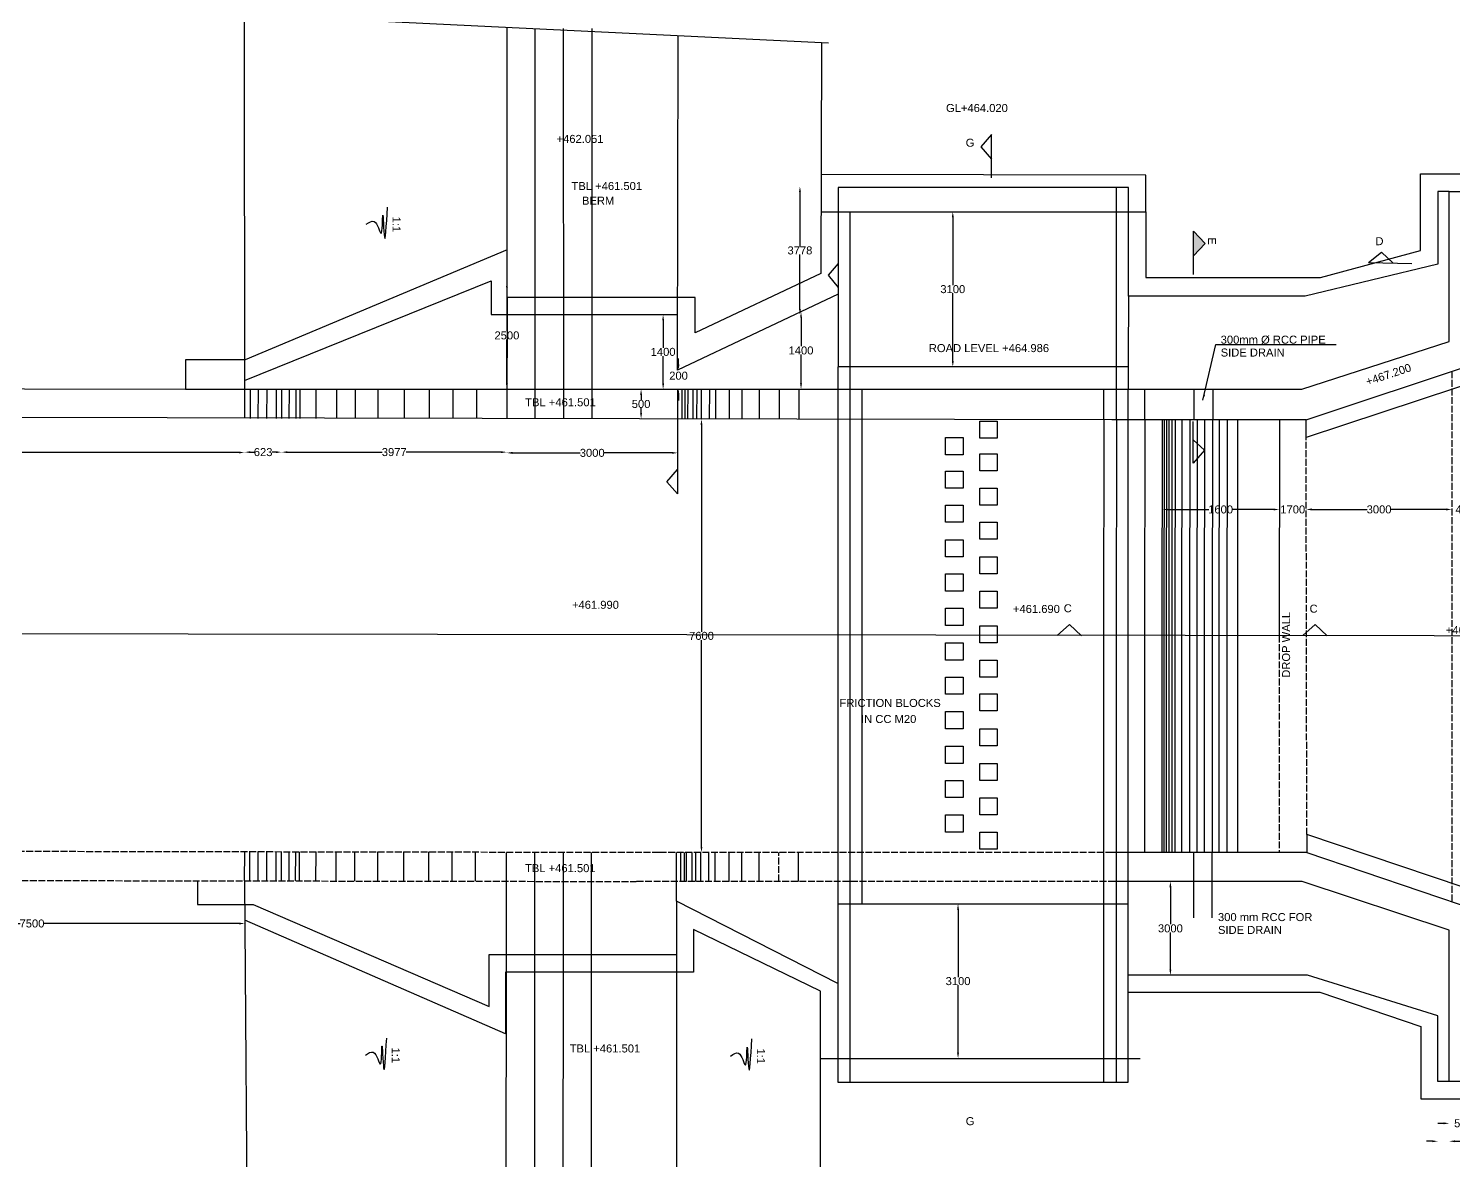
# Model space of a CAD drawing. Header units: inches. Extents: x 43882 to 50635, y 3 to 4549.
# Drawn here: x 45792 to 48285, y 1030 to 3009 of the extents above; entities that cross this region are included whole.
import ezdxf

# ---------------------------------------------------------------- set-up
doc = ezdxf.new("R2010")
doc.units = ezdxf.units.IN
doc.header["$MEASUREMENT"] = 0
doc.linetypes.add('ACAD_ISO02W100', pattern=[15, 12, -3])
doc.layers.add('DIMENSIONS', color=255, linetype='Continuous')
doc.layers.add('TEXT', color=1, linetype='Continuous')
doc.styles.get("Standard").update_dxf_attribs({"font": 'arial.ttf', "height": 14})
doc.dimstyles.get("Standard").update_dxf_attribs({"dimtxt": 14, "dimasz": 10, "dimexe": 0.18, "dimexo": 0.0625, "dimgap": 0.09, "dimtad": 0, "dimtih": 1, "dimtoh": 1, "dimdec": 4, "dimzin": 0, "dimdsep": 46, "dimtxsty": 'Standard', "dimcen": 0.09, "dimse1": 1, "dimse2": 1, "dimadec": 0, "dimazin": 0, "dimtfac": 1, "dimtdec": 4, "dimtofl": 0, "dimtmove": 0, "dimatfit": 3, "dimfxl": 1, "dimtolj": 1, "dimtzin": 0, "dimarcsym": 0})

# ---------------------------------------------------------------- blocks, each defined once
blk = doc.blocks.new('*D46')
at = {"layer": 'Defpoints', "color": 0, "transparency": 16777216}
for p in [(46170.6, 1450), (45426.2, 1443.1), (46170.6, 1444.1)]:
    blk.add_point(p, dxfattribs=at)
at = {"layer": 'DIMENSIONS', "color": 0, "lineweight": -2, "transparency": 16777216}
for p, q in [((45436.2, 1444.1), (45777.5, 1444.1)), ((46160.6, 1444.1), (45819.3, 1444.1))]:
    blk.add_line(p, q, dxfattribs=at)
at = {"layer": 'DIMENSIONS', "color": 0, "transparency": 16777216}
for points in [[(45436.2, 1445.8), (45436.2, 1442.4), (45426.2, 1444.1)], [(46160.6, 1445.8), (46160.6, 1442.4), (46170.6, 1444.1)]]:
    blk.add_solid(points, dxfattribs=at)
at = {"layer": 'DIMENSIONS', "color": 0, "transparency": 16777216, "insert": (45798.4, 1444.1), "char_height": 14, "attachment_point": 5}
blk.add_mtext('\\A1;7500', dxfattribs=at)
blk = doc.blocks.new('*D55')
at = {"layer": 'Defpoints', "color": 0, "transparency": 16777216}
for p in [(48277.3, 1167.7), (48327.1, 1167.7), (48327.1, 1094.6)]:
    blk.add_point(p, dxfattribs=at)
at = {"layer": 'DIMENSIONS', "color": 0, "lineweight": -2, "transparency": 16777216}
for p, q in [((48267.3, 1094.6), (48257.3, 1094.6)), ((48337.1, 1094.6), (48347.1, 1094.6))]:
    blk.add_line(p, q, dxfattribs=at)
at = {"layer": 'DIMENSIONS', "color": 0, "transparency": 16777216}
for points in [[(48267.3, 1096.3), (48267.3, 1092.9), (48277.3, 1094.6)], [(48337.1, 1096.3), (48337.1, 1092.9), (48327.1, 1094.6)]]:
    blk.add_solid(points, dxfattribs=at)
at = {"layer": 'DIMENSIONS', "color": 0, "transparency": 16777216, "insert": (48302.2, 1094.6), "char_height": 14, "attachment_point": 5}
blk.add_mtext('\\A1;500', dxfattribs=at)
blk = doc.blocks.new('*D56')
at = {"layer": 'Defpoints', "color": 0, "transparency": 16777216}
for p in [(48257.7, 1167.7), (48277.3, 1167.7), (48277.3, 1063.3)]:
    blk.add_point(p, dxfattribs=at)
at = {"layer": 'DIMENSIONS', "color": 0, "lineweight": -2, "transparency": 16777216}
for p, q in [((48247.7, 1063.3), (48237.7, 1063.3)), ((48287.3, 1063.3), (48297.3, 1063.3))]:
    blk.add_line(p, q, dxfattribs=at)
at = {"layer": 'DIMENSIONS', "color": 0, "transparency": 16777216}
for points in [[(48247.7, 1064.9), (48247.7, 1061.6), (48257.7, 1063.3)], [(48287.3, 1064.9), (48287.3, 1061.6), (48277.3, 1063.3)]]:
    blk.add_solid(points, dxfattribs=at)
at = {"layer": 'DIMENSIONS', "color": 0, "transparency": 16777216, "insert": (48312.9, 1063.3), "char_height": 14, "attachment_point": 5}
blk.add_mtext('\\A1;300', dxfattribs=at)
blk = doc.blocks.new('*D81')
at = {"layer": 'Defpoints', "color": 0, "transparency": 16777216}
for p in [(46969, 2326.2), (46953.2, 1568.1), (46969.4, 1568.1)]:
    blk.add_point(p, dxfattribs=at)
at = {"layer": 'DIMENSIONS', "color": 0, "lineweight": -2, "transparency": 16777216}
for p, q in [((46969.4, 2316.2), (46969.4, 1954.4)), ((46969.4, 1578.1), (46969.4, 1939.9))]:
    blk.add_line(p, q, dxfattribs=at)
at = {"layer": 'DIMENSIONS', "color": 0, "transparency": 16777216}
for points in [[(46967.8, 2316.2), (46971.1, 2316.2), (46969.4, 2326.2)], [(46967.8, 1578.1), (46971.1, 1578.1), (46969.4, 1568.1)]]:
    blk.add_solid(points, dxfattribs=at)
at = {"layer": 'DIMENSIONS', "color": 0, "transparency": 16777216, "insert": (46969.4, 1947.1), "char_height": 14, "attachment_point": 5}
blk.add_mtext('\\A1;7600', dxfattribs=at)
blk = doc.blocks.new('*D82')
at = {"layer": 'Defpoints', "color": 0, "transparency": 16777216}
for p in [(46629.4, 2566.6), (46629, 2378.6), (46629.1, 2378.6)]:
    blk.add_point(p, dxfattribs=at)
at = {"layer": 'DIMENSIONS', "color": 0, "lineweight": -2, "transparency": 16777216}
for p, q in [((46629.1, 2556.6), (46629.1, 2479.9)), ((46629.1, 2388.6), (46629.1, 2465.4))]:
    blk.add_line(p, q, dxfattribs=at)
at = {"layer": 'DIMENSIONS', "color": 0, "transparency": 16777216}
for points in [[(46627.4, 2556.6), (46630.8, 2556.6), (46629.1, 2566.6)], [(46627.4, 2388.6), (46630.8, 2388.6), (46629.1, 2378.6)]]:
    blk.add_solid(points, dxfattribs=at)
at = {"layer": 'DIMENSIONS', "color": 0, "transparency": 16777216, "insert": (46629.1, 2472.6), "char_height": 14, "attachment_point": 5}
blk.add_mtext('\\A1;2500', dxfattribs=at)
blk = doc.blocks.new('*D83')
at = {"layer": 'Defpoints', "color": 0, "transparency": 16777216}
for p in [(46902.3, 2509), (46902.3, 2378.6), (46902.3, 2378.6)]:
    blk.add_point(p, dxfattribs=at)
at = {"layer": 'DIMENSIONS', "color": 0, "lineweight": -2, "transparency": 16777216}
for p, q in [((46902.3, 2499), (46902.3, 2451.1)), ((46902.3, 2388.6), (46902.3, 2436.6))]:
    blk.add_line(p, q, dxfattribs=at)
at = {"layer": 'DIMENSIONS', "color": 0, "transparency": 16777216}
for points in [[(46900.7, 2499), (46904, 2499), (46902.3, 2509)], [(46900.7, 2388.6), (46904, 2388.6), (46902.3, 2378.6)]]:
    blk.add_solid(points, dxfattribs=at)
at = {"layer": 'DIMENSIONS', "color": 0, "transparency": 16777216, "insert": (46902.3, 2443.8), "char_height": 14, "attachment_point": 5}
blk.add_mtext('\\A1;1400', dxfattribs=at)
blk = doc.blocks.new('*D84')
at = {"layer": 'Defpoints', "color": 0, "transparency": 16777216}
for p in [(47143.5, 2514), (47143.5, 2378.6), (47143.5, 2378.6)]:
    blk.add_point(p, dxfattribs=at)
at = {"layer": 'DIMENSIONS', "color": 0, "lineweight": -2, "transparency": 16777216}
for p, q in [((47143.5, 2504), (47143.5, 2453.6)), ((47143.5, 2388.6), (47143.5, 2439.1))]:
    blk.add_line(p, q, dxfattribs=at)
at = {"layer": 'DIMENSIONS', "color": 0, "transparency": 16777216}
for points in [[(47141.9, 2504), (47145.2, 2504), (47143.5, 2514)], [(47141.9, 2388.6), (47145.2, 2388.6), (47143.5, 2378.6)]]:
    blk.add_solid(points, dxfattribs=at)
at = {"layer": 'DIMENSIONS', "color": 0, "transparency": 16777216, "insert": (47143.5, 2446.3), "char_height": 14, "attachment_point": 5}
blk.add_mtext('\\A1;1400', dxfattribs=at)
blk = doc.blocks.new('*D85')
at = {"layer": 'Defpoints', "color": 0, "transparency": 16777216}
for p in [(47141.6, 2733.3), (47143.8, 2733.3), (47144.4, 2509)]:
    blk.add_point(p, dxfattribs=at)
at = {"layer": 'DIMENSIONS', "color": 0, "lineweight": -2, "transparency": 16777216}
for p, q in [((47141.6, 2723.3), (47141.6, 2628.4)), ((47141.6, 2519), (47141.6, 2613.9))]:
    blk.add_line(p, q, dxfattribs=at)
at = {"layer": 'DIMENSIONS', "color": 0, "transparency": 16777216}
for points in [[(47140, 2723.3), (47143.3, 2723.3), (47141.6, 2733.3)], [(47140, 2519), (47143.3, 2519), (47141.6, 2509)]]:
    blk.add_solid(points, dxfattribs=at)
at = {"layer": 'DIMENSIONS', "color": 0, "transparency": 16777216, "insert": (47141.6, 2621.2), "char_height": 14, "attachment_point": 5}
blk.add_mtext('\\A1;3778', dxfattribs=at)
blk = doc.blocks.new('*D86')
at = {"layer": 'Defpoints', "color": 0, "transparency": 16777216}
for p in [(47401.7, 2689.1), (47401.7, 2417.9), (47409, 2417.9)]:
    blk.add_point(p, dxfattribs=at)
at = {"layer": 'DIMENSIONS', "color": 0, "lineweight": -2, "transparency": 16777216}
for p, q in [((47409, 2679.1), (47409, 2560.7)), ((47409, 2427.9), (47409, 2546.3))]:
    blk.add_line(p, q, dxfattribs=at)
at = {"layer": 'DIMENSIONS', "color": 0, "transparency": 16777216}
for points in [[(47407.3, 2679.1), (47410.7, 2679.1), (47409, 2689.1)], [(47407.3, 2427.9), (47410.7, 2427.9), (47409, 2417.9)]]:
    blk.add_solid(points, dxfattribs=at)
at = {"layer": 'DIMENSIONS', "color": 0, "transparency": 16777216, "insert": (47409, 2553.5), "char_height": 14, "attachment_point": 5}
blk.add_mtext('\\A1;3100', dxfattribs=at)
blk = doc.blocks.new('*D87')
at = {"layer": 'Defpoints', "color": 0, "transparency": 16777216}
for p in [(47774.8, 2168.4), (47980, 2168.2), (47980, 2168.2)]:
    blk.add_point(p, dxfattribs=at)
at = {"layer": 'DIMENSIONS', "color": 0, "lineweight": -2, "transparency": 16777216}
for p, q in [((47784.8, 2168.2), (47857.1, 2168.2)), ((47970, 2168.2), (47897.7, 2168.2))]:
    blk.add_line(p, q, dxfattribs=at)
at = {"layer": 'DIMENSIONS', "color": 0, "transparency": 16777216}
for points in [[(47784.8, 2169.8), (47784.8, 2166.5), (47774.8, 2168.2)], [(47970, 2169.8), (47970, 2166.5), (47980, 2168.2)]]:
    blk.add_solid(points, dxfattribs=at)
at = {"layer": 'DIMENSIONS', "color": 0, "transparency": 16777216, "insert": (47877.4, 2168.2), "char_height": 14, "attachment_point": 5}
blk.add_mtext('\\A1;1600', dxfattribs=at)
blk = doc.blocks.new('*D88')
at = {"layer": 'Defpoints', "color": 0, "transparency": 16777216}
for p in [(47980, 2168.2), (48027.2, 2168.2), (48027.2, 2168.2)]:
    blk.add_point(p, dxfattribs=at)
at = {"layer": 'DIMENSIONS', "color": 0, "lineweight": -2, "transparency": 16777216}
for p, q in [((47970, 2168.2), (47960, 2168.2)), ((48037.2, 2168.2), (48047.2, 2168.2))]:
    blk.add_line(p, q, dxfattribs=at)
at = {"layer": 'DIMENSIONS', "color": 0, "transparency": 16777216}
for points in [[(47970, 2169.9), (47970, 2166.6), (47980, 2168.2)], [(48037.2, 2169.9), (48037.2, 2166.6), (48027.2, 2168.2)]]:
    blk.add_solid(points, dxfattribs=at)
at = {"layer": 'DIMENSIONS', "color": 0, "transparency": 16777216, "insert": (48003.6, 2168.2), "char_height": 14, "attachment_point": 5}
blk.add_mtext('\\A1;1700', dxfattribs=at)
blk = doc.blocks.new('*D89')
at = {"layer": 'Defpoints', "color": 0, "transparency": 16777216}
for p in [(48027.2, 2168.2), (48281.9, 2168.3), (48281.9, 2168.3)]:
    blk.add_point(p, dxfattribs=at)
at = {"layer": 'DIMENSIONS', "color": 0, "lineweight": -2, "transparency": 16777216}
for p, q in [((48037.2, 2168.3), (48133.6, 2168.3)), ((48271.9, 2168.3), (48175.6, 2168.3))]:
    blk.add_line(p, q, dxfattribs=at)
at = {"layer": 'DIMENSIONS', "color": 0, "transparency": 16777216}
for points in [[(48037.2, 2170), (48037.2, 2166.6), (48027.2, 2168.3)], [(48271.9, 2170), (48271.9, 2166.6), (48281.9, 2168.3)]]:
    blk.add_solid(points, dxfattribs=at)
at = {"layer": 'DIMENSIONS', "color": 0, "transparency": 16777216, "insert": (48154.6, 2168.3), "char_height": 14, "attachment_point": 5}
blk.add_mtext('\\A1;3000', dxfattribs=at)
blk = doc.blocks.new('*D90')
at = {"layer": 'Defpoints', "color": 0, "transparency": 16777216}
for p in [(48281.9, 2168.3), (48327.1, 2168.3), (48327.1, 2168.3)]:
    blk.add_point(p, dxfattribs=at)
at = {"layer": 'DIMENSIONS', "color": 0, "lineweight": -2, "transparency": 16777216}
for p, q in [((48271.9, 2168.3), (48261.9, 2168.3)), ((48337.1, 2168.3), (48347.1, 2168.3))]:
    blk.add_line(p, q, dxfattribs=at)
at = {"layer": 'DIMENSIONS', "color": 0, "transparency": 16777216}
for points in [[(48271.9, 2170), (48271.9, 2166.6), (48281.9, 2168.3)], [(48337.1, 2170), (48337.1, 2166.6), (48327.1, 2168.3)]]:
    blk.add_solid(points, dxfattribs=at)
at = {"layer": 'DIMENSIONS', "color": 0, "transparency": 16777216, "insert": (48304.5, 2168.3), "char_height": 14, "attachment_point": 5}
blk.add_mtext('\\A1;450', dxfattribs=at)
blk = doc.blocks.new('*D91')
at = {"layer": 'Defpoints', "color": 0, "transparency": 16777216}
for p in [(47789.6, 1517.6), (47789.6, 1353.5), (47789.6, 1353.5)]:
    blk.add_point(p, dxfattribs=at)
at = {"layer": 'DIMENSIONS', "color": 0, "lineweight": -2, "transparency": 16777216}
for p, q in [((47789.6, 1507.6), (47789.6, 1442.8)), ((47789.6, 1363.5), (47789.6, 1428.3))]:
    blk.add_line(p, q, dxfattribs=at)
at = {"layer": 'DIMENSIONS', "color": 0, "transparency": 16777216}
for points in [[(47787.9, 1507.6), (47791.3, 1507.6), (47789.6, 1517.6)], [(47787.9, 1363.5), (47791.3, 1363.5), (47789.6, 1353.5)]]:
    blk.add_solid(points, dxfattribs=at)
at = {"layer": 'DIMENSIONS', "color": 0, "transparency": 16777216, "insert": (47789.6, 1435.5), "char_height": 14, "attachment_point": 5}
blk.add_mtext('\\A1;3000', dxfattribs=at)
blk = doc.blocks.new('*D92')
at = {"layer": 'Defpoints', "color": 0, "transparency": 16777216}
for p in [(47418.2, 1478.5), (47418.2, 1208.1), (47418.2, 1208.1)]:
    blk.add_point(p, dxfattribs=at)
at = {"layer": 'DIMENSIONS', "color": 0, "lineweight": -2, "transparency": 16777216}
for p, q in [((47418.2, 1468.5), (47418.2, 1350.5)), ((47418.2, 1218.1), (47418.2, 1336.1))]:
    blk.add_line(p, q, dxfattribs=at)
at = {"layer": 'DIMENSIONS', "color": 0, "transparency": 16777216}
for points in [[(47416.5, 1468.5), (47419.8, 1468.5), (47418.2, 1478.5)], [(47416.5, 1218.1), (47419.8, 1218.1), (47418.2, 1208.1)]]:
    blk.add_solid(points, dxfattribs=at)
at = {"layer": 'DIMENSIONS', "color": 0, "transparency": 16777216, "insert": (47418.2, 1343.3), "char_height": 14, "attachment_point": 5}
blk.add_mtext('\\A1;3100', dxfattribs=at)
blk = doc.blocks.new('*D93')
at = {"layer": 'Defpoints', "color": 0, "transparency": 16777216}
for p in [(44682.7, 2331.5), (46170.4, 2328.3), (44682.7, 2267.8)]:
    blk.add_point(p, dxfattribs=at)
at = {"layer": 'DIMENSIONS', "color": 0, "lineweight": -2, "transparency": 16777216}
for p, q in [((44692.7, 2267.8), (45400.8, 2267.8)), ((46160.4, 2267.8), (45452.3, 2267.8))]:
    blk.add_line(p, q, dxfattribs=at)
at = {"layer": 'DIMENSIONS', "color": 0, "transparency": 16777216}
for points in [[(44692.7, 2269.5), (44692.7, 2266.2), (44682.7, 2267.8)], [(46160.4, 2269.5), (46160.4, 2266.2), (46170.4, 2267.8)]]:
    blk.add_solid(points, dxfattribs=at)
at = {"layer": 'DIMENSIONS', "color": 0, "transparency": 16777216, "insert": (45426.6, 2267.8), "char_height": 14, "attachment_point": 5}
blk.add_mtext('\\A1;15000', dxfattribs=at)
blk = doc.blocks.new('*D94')
at = {"layer": 'Defpoints', "color": 0, "transparency": 16777216}
for p in [(46170.4, 2328.3), (46235, 2327.4), (46235, 2268.5)]:
    blk.add_point(p, dxfattribs=at)
at = {"layer": 'DIMENSIONS', "color": 0, "lineweight": -2, "transparency": 16777216}
for p, q in [((46180.4, 2268.5), (46187.1, 2268.5)), ((46225, 2268.5), (46218.3, 2268.5))]:
    blk.add_line(p, q, dxfattribs=at)
at = {"layer": 'DIMENSIONS', "color": 0, "transparency": 16777216}
for points in [[(46180.4, 2270.1), (46180.4, 2266.8), (46170.4, 2268.5)], [(46225, 2270.1), (46225, 2266.8), (46235, 2268.5)]]:
    blk.add_solid(points, dxfattribs=at)
at = {"layer": 'DIMENSIONS', "color": 0, "transparency": 16777216, "insert": (46202.7, 2268.5), "char_height": 14, "attachment_point": 5}
blk.add_mtext('\\A1;623', dxfattribs=at)
blk = doc.blocks.new('*D95')
at = {"layer": 'Defpoints', "color": 0, "transparency": 16777216}
for p in [(46235, 2327.4), (46628.9, 2327.3), (46628.9, 2268.5)]:
    blk.add_point(p, dxfattribs=at)
at = {"layer": 'DIMENSIONS', "color": 0, "lineweight": -2, "transparency": 16777216}
for p, q in [((46245, 2268.5), (46411, 2268.5)), ((46618.9, 2268.5), (46452.9, 2268.5))]:
    blk.add_line(p, q, dxfattribs=at)
at = {"layer": 'DIMENSIONS', "color": 0, "transparency": 16777216}
for points in [[(46245, 2270.1), (46245, 2266.8), (46235, 2268.5)], [(46618.9, 2270.1), (46618.9, 2266.8), (46628.9, 2268.5)]]:
    blk.add_solid(points, dxfattribs=at)
at = {"layer": 'DIMENSIONS', "color": 0, "transparency": 16777216, "insert": (46432, 2268.5), "char_height": 14, "attachment_point": 5}
blk.add_mtext('\\A1;3977', dxfattribs=at)
blk = doc.blocks.new('*D96')
at = {"layer": 'Defpoints', "color": 0, "transparency": 16777216}
for p in [(46628.9, 2327.3), (46927.6, 2327.3), (46927.6, 2267.2)]:
    blk.add_point(p, dxfattribs=at)
at = {"layer": 'DIMENSIONS', "color": 0, "lineweight": -2, "transparency": 16777216}
for p, q in [((46638.9, 2267.2), (46757.3, 2267.2)), ((46917.6, 2267.2), (46799.2, 2267.2))]:
    blk.add_line(p, q, dxfattribs=at)
at = {"layer": 'DIMENSIONS', "color": 0, "transparency": 16777216}
for points in [[(46638.9, 2268.9), (46638.9, 2265.5), (46628.9, 2267.2)], [(46917.6, 2268.9), (46917.6, 2265.5), (46927.6, 2267.2)]]:
    blk.add_solid(points, dxfattribs=at)
at = {"layer": 'DIMENSIONS', "color": 0, "transparency": 16777216, "insert": (46778.3, 2267.2), "char_height": 14, "attachment_point": 5}
blk.add_mtext('\\A1;3000', dxfattribs=at)
blk = doc.blocks.new('*D97')
at = {"layer": 'Defpoints', "color": 0, "transparency": 16777216}
for p in [(46927.6, 2412.1), (46927.6, 2378.6), (46929.3, 2378.6)]:
    blk.add_point(p, dxfattribs=at)
at = {"layer": 'DIMENSIONS', "color": 0, "lineweight": -2, "transparency": 16777216}
for p, q in [((46929.3, 2422.1), (46929.3, 2432.1)), ((46929.3, 2368.6), (46929.3, 2358.6))]:
    blk.add_line(p, q, dxfattribs=at)
at = {"layer": 'DIMENSIONS', "color": 0, "transparency": 16777216}
for points in [[(46927.6, 2422.1), (46931, 2422.1), (46929.3, 2412.1)], [(46927.6, 2368.6), (46931, 2368.6), (46929.3, 2378.6)]]:
    blk.add_solid(points, dxfattribs=at)
at = {"layer": 'DIMENSIONS', "color": 0, "transparency": 16777216, "insert": (46929.3, 2402.1), "char_height": 14, "attachment_point": 5}
blk.add_mtext('\\A1;200', dxfattribs=at)
blk = doc.blocks.new('*D98')
at = {"layer": 'Defpoints', "color": 0, "transparency": 16777216}
for p in [(46863.9, 2378.6), (46863.8, 2326.8), (46863.8, 2326.8)]:
    blk.add_point(p, dxfattribs=at)
at = {"layer": 'DIMENSIONS', "color": 0, "lineweight": -2, "transparency": 16777216}
for p, q in [((46863.8, 2368.6), (46863.8, 2359.9)), ((46863.8, 2336.8), (46863.8, 2345.5))]:
    blk.add_line(p, q, dxfattribs=at)
at = {"layer": 'DIMENSIONS', "color": 0, "transparency": 16777216}
for points in [[(46862.1, 2368.6), (46865.5, 2368.6), (46863.8, 2378.6)], [(46862.1, 2336.8), (46865.5, 2336.8), (46863.8, 2326.8)]]:
    blk.add_solid(points, dxfattribs=at)
at = {"layer": 'DIMENSIONS', "color": 0, "transparency": 16777216, "insert": (46863.8, 2352.7), "char_height": 14, "attachment_point": 5}
blk.add_mtext('\\A1;500', dxfattribs=at)

msp = doc.modelspace()

# ---------------------------------------------------------------- hatches: boundary and pattern name
at = {"layer": 'DIMENSIONS'}
msp.add_hatch(color=0, dxfattribs=at).paths.add_polyline_path([(47829.78014, 2654.99964), (47829.78014, 2611.64855), (47850.4545, 2633.46956)])

# ---------------------------------------------------------------- linework, layer by layer
at = {"color": 0}
for points in [[(44570.94543, 3113.8224), (45414.43133, 3071.00833), (45419.28011, 3057.30504), (45430.48964, 3084.86795), (45435.70339, 3070.33098), (47191.37518, 2984.1758)], [(46170.43062, 2328.25687), (46169.9938, 3034.29753)], [(46629.36889, 2622.11271), (46629.38941, 3011.75384)], [(46678.68367, 2327.15834), (46678.34379, 3009.35153)], [(46728.45714, 2327.15834), (46728.11726, 3009.35153)], [(46778.50828, 2327.15834), (46778.1684, 3009.35153)], [(47716.40119, 2541.36662), (47716.40119, 2731.2629), (47208.25098, 2731.2629), (47208.25098, 2544.59906), (46927.63551, 2412.14304), (46928.44494, 2997.07844)], [(47179.26429, 2984.77011), (47178.38796, 2580.96598), (46958.17847, 2477.20943), (46958.17847, 2538.91312), (46629.36889, 2538.91312), (46629.36889, 2622.11271), (46171.16157, 2429.81925), (46067.02835, 2429.81925), (46067.02835, 2378.62003), (48019.43792, 2378.62003), (48276.92094, 2462.0064), (48276.92094, 2724.54125), (48257.11456, 2724.54125)], [(47178.62256, 2689.06593), (47746.83199, 2689.06593), (47746.83199, 2752.92778), (47178.76382, 2754.16059)], [(47746.83199, 2689.06593), (47746.83199, 2573.67699), (48052.07998, 2573.67699), (48227.16601, 2621.08777), (48227.16601, 2755.14747), (48357.25131, 2755.14747), (48357.25131, 2403.28009), (48027.0174, 2294.10957)], [(47695.46037, 2325.36092), (47695.46037, 2731.2629)], [(48257.11456, 2724.54125), (48257.11456, 2597.48589), (48025.13994, 2541.36662), (47716.40119, 2541.36662)], [(48276.92094, 2724.54125), (48357.25131, 2724.54125)], [(47228.68334, 2689.06593), (47228.68334, 1166.63005)], [(46170.38999, 2393.93652), (46601.30233, 2568.07485), (46601.30233, 2509.39606), (46628.5355, 2509.39606), (46927.76952, 2508.98198)], [(47208.25098, 2544.59906), (47208.25098, 2417.91733)], [(46629.36889, 2538.91312), (46628.91145, 2327.26592)], [(47716.40119, 2541.36662), (47715.37485, 2325.33422)], [(47715.8147, 2417.91733), (47207.9644, 2417.91733), (47207.9644, 1166.63005), (47715.76702, 1166.63005), (47715.76702, 1568.06712)], [(48027.0174, 2324.97921), (48326.78546, 2424.65639), (48848.86668, 2424.65639)], [(47686.90085, 2324.97921), (44657.07757, 2331.52779), (44657.07757, 2381.37391), (46067.02835, 2378.62003)], [(46180.11702, 2378.62003), (46180.00628, 2327.38038)], [(46193.80706, 2378.62003), (46193.69632, 2327.38038)], [(46209.00626, 2378.62003), (46208.89551, 2327.38038)], [(46225.71874, 2378.62003), (46225.60799, 2327.38038)], [(46235.10651, 2378.62003), (46234.99576, 2327.38038)], [(46248.04826, 2378.62003), (46247.93751, 2327.38038)], [(46259.7767, 2378.62003), (46259.66596, 2327.38038)], [(46266.90243, 2378.62003), (46266.79168, 2327.38038)], [(46294.91692, 2378.62003), (46294.80618, 2327.38038)], [(46331.3083, 2378.62003), (46331.19755, 2327.38038)], [(46363.90223, 2378.62003), (46363.79148, 2327.38038)], [(46403.45211, 2378.62003), (46403.34136, 2327.38038)], [(46449.52128, 2378.62003), (46449.41053, 2327.38038)], [(46493.05362, 2378.62003), (46492.94287, 2327.38038)], [(46534.38875, 2378.62003), (46534.278, 2327.38038)], [(46576.06497, 2378.62003), (46575.95422, 2327.38038)], [(46927.62096, 2378.62003), (46927.62096, 2195.57805)], [(46934.89434, 2378.62003), (46934.78096, 2326.16201)], [(46940.54631, 2378.62003), (46940.43293, 2326.16201)], [(46945.37403, 2378.62003), (46945.26065, 2326.16201)], [(46954.44075, 2378.62003), (46954.32737, 2326.16201)], [(46961.03471, 2378.62003), (46960.92133, 2326.16201)], [(46969.15942, 2378.62003), (46969.04604, 2326.16201)], [(46983.21103, 2378.62003), (46983.09765, 2326.16201)], [(46993.80848, 2378.62003), (46993.69509, 2326.16201)], [(47018.06484, 2378.62003), (47017.95145, 2326.16201)], [(47040.20171, 2378.62003), (47040.08833, 2326.16201)], [(47070.29418, 2378.62003), (47070.1808, 2326.16201)], [(47105.14799, 2378.62003), (47105.0346, 2326.16201)], [(47139.76631, 2378.62003), (47139.65293, 2326.16201)], [(47250.10482, 2378.62003), (47250.10482, 1478.45493)], [(47673.12023, 2325.39087), (47673.12023, 2378.62003)], [(47831.24311, 2324.97921), (47831.24311, 2378.62003)], [(47864.36477, 2324.97921), (47864.36477, 2378.62003)], [(47673.12023, 2325.39087), (47672.61433, 1948.02647)], [(48027.0174, 2324.97921), (47686.90085, 2324.97921)], [(47695.46037, 2325.36092), (47694.95447, 1947.99653)], [(47715.37485, 2325.33422), (47714.86895, 1947.96983)], [(47744.98806, 2325.29452), (47744.48216, 1947.93013)], [(47775.00946, 2324.97921), (47774.50357, 1947.61481)], [(47778.68194, 2325.24935), (47778.17604, 1947.88496)], [(47782.90117, 2325.24369), (47782.39527, 1947.8793)], [(47787.12042, 2325.23804), (47786.61453, 1947.87364)], [(47792.35544, 2325.23102), (47791.84954, 1947.86663)], [(47797.8245, 2325.22369), (47797.31861, 1947.85929)], [(47809.48371, 2325.20806), (47808.97781, 1947.84366)], [(47823.49221, 2325.18928), (47822.98631, 1947.82488)], [(47836.22787, 2325.1722), (47835.72197, 1947.80781)], [(47849.44025, 2325.15449), (47848.93435, 1947.7901)], [(47863.13018, 2325.13614), (47862.62429, 1947.77175)], [(47874.75028, 2325.12056), (47874.24438, 1947.75617)], [(47889.07694, 2325.10135), (47888.57104, 1947.73696)], [(47907.2232, 2325.07703), (47906.7173, 1947.71263)], [(47980.19096, 2324.97921), (47979.68506, 1947.61481)], [(48027.0174, 2294.10957), (48027.0174, 2324.97921)], [(46927.62096, 2195.57805), (46908.69821, 2216.82801), (46927.62096, 2238.33278)], [(48687.06825, 1946.66649), (44327.56237, 1952.51088), (44327.56237, 1974.16478)], [(47672.61433, 1948.02647), (47672.61433, 1568.47878)], [(47694.95447, 1947.99653), (47694.95447, 1568.44883)], [(47714.86895, 1947.96983), (47714.86895, 1568.42213)], [(47744.48216, 1947.93013), (47744.48216, 1568.38243)], [(47774.50357, 1947.61481), (47774.50357, 1568.06712)], [(47778.17604, 1947.88496), (47778.17604, 1568.33726)], [(47782.39527, 1947.8793), (47782.39527, 1568.33161)], [(47786.61453, 1947.87364), (47786.61453, 1568.32595)], [(47791.84954, 1947.86663), (47791.84954, 1568.31893)], [(47797.31861, 1947.85929), (47797.31861, 1568.3116)], [(47808.97781, 1947.84366), (47808.97781, 1568.29597)], [(47822.98631, 1947.82488), (47822.98631, 1568.27719)], [(47835.72197, 1947.80781), (47835.72197, 1568.26012)], [(47848.93435, 1947.7901), (47848.93435, 1568.2424)], [(47862.62429, 1947.77175), (47862.62429, 1568.22405)], [(47874.24438, 1947.75617), (47874.24438, 1568.20847)], [(47888.57104, 1947.73696), (47888.57104, 1568.18927)], [(47906.7173, 1947.71263), (47906.7173, 1568.16494)], [(48356.79107, 1489.13572), (48028.24314, 1599.70165), (48028.24314, 1568.06712), (48327.09489, 1466.58104), (48850.19789, 1466.58104)], [(46170.33651, 1518.66964), (46170.4205, 1569.27029)], [(46179.64622, 1518.66964), (46179.73021, 1569.27029)], [(46194.14489, 1518.66964), (46194.22889, 1569.27029)], [(46208.94883, 1518.66964), (46209.03282, 1569.27029)], [(46225.58413, 1518.66964), (46225.66812, 1569.27029)], [(46235.04643, 1518.66964), (46235.13043, 1569.27029)], [(46248.01892, 1518.66964), (46248.10291, 1569.27029)], [(46259.61789, 1518.66964), (46259.70188, 1569.27029)], [(46266.48567, 1518.66964), (46266.56966, 1569.27029)], [(46295.1778, 1518.66964), (46295.26179, 1569.27029)], [(46330.64863, 1518.66964), (46330.73262, 1569.27029)], [(46363.00357, 1518.66964), (46363.08756, 1569.27029)], [(46403.14204, 1518.66964), (46403.22603, 1569.27029)], [(46448.97888, 1518.66964), (46449.06287, 1569.27029)], [(46492.47494, 1518.66964), (46492.55893, 1569.27029)], [(46533.42813, 1518.66964), (46533.51212, 1569.27029)], [(46574.17708, 1518.66964), (46574.26107, 1569.27029)], [(46627.57397, 1568.26407), (46627.48899, 781.97232)], [(46677.16292, 1568.26407), (46677.07769, 779.70089)], [(46727.2851, 1568.26407), (46727.19963, 777.40504)], [(46776.60746, 1568.26407), (46776.52174, 775.14582)], [(47207.9644, 1339.29146), (46925.94052, 1483.31849), (46925.94052, 1568.06712)], [(46933.13749, 1517.57419), (46933.13749, 1568.06712)], [(46939.54381, 1517.57419), (46939.54381, 1568.06712)], [(46943.38758, 1517.57419), (46943.38758, 1568.06712)], [(46953.15719, 1517.57419), (46953.15719, 1568.06712)], [(46959.72363, 1517.57419), (46959.72363, 1568.06712)], [(46968.21198, 1517.57419), (46968.21198, 1568.06712)], [(46982.14571, 1517.57419), (46982.14571, 1568.06712)], [(46993.51689, 1517.57419), (46993.51689, 1568.06712)], [(47017.86083, 1517.57419), (47017.86083, 1568.06712)], [(47039.8024, 1517.57419), (47039.8024, 1568.06712)], [(47070.07218, 1517.57419), (47070.07218, 1568.06712)], [(47139.10006, 1517.57419), (47139.10006, 1568.06712)], [(47672.61433, 1568.47878), (47672.61433, 1166.63005)], [(48028.24314, 1568.06712), (47688.12659, 1568.06712)], [(47694.95447, 1568.44883), (47694.95447, 1166.63005)], [(47830.31176, 1453.98366), (47830.31176, 1568.06712)], [(47862.61507, 1453.98366), (47862.61507, 1568.06712)], [(46087.92124, 1516.99071), (46087.92124, 1477.14662), (46185.19945, 1477.14662), (46598.10134, 1298.85334), (46598.10134, 1389.95651), (46627.368, 1389.95651), (46925.90934, 1389.85693)], [(48277.34486, 1167.74991), (48277.34486, 1432.40348), (48020.15212, 1517.57419), (47692.81094, 1517.57419)], [(46925.94052, 1483.31849), (46925.70201, 768.31256)], [(47207.9644, 1478.45493), (47715.76702, 1478.45493)], [(47177.70942, 756.76927), (47177.70942, 1325.8669), (46955.67464, 1433.68869), (46955.67464, 1359.17325), (46626.83764, 1359.17325), (46626.83764, 1251.2489), (46170.60437, 1450.01456)], [(48327.09489, 1167.74991), (48257.66754, 1167.74991), (48257.66754, 1282.34036), (48029.6784, 1353.48927), (47714.90716, 1353.48927)], [(47715.27491, 1323.87282), (48050.98103, 1323.87282), (48227.72133, 1264.2559), (48227.72133, 1137.48047), (48356.79107, 1137.48047), (48356.79107, 1167.74991)], [(47177.77261, 1208.14331), (47736.80638, 1208.14331)]]:
    msp.add_lwpolyline(points, dxfattribs=at)
for points in [[(47456.08473, 2322.85288), (47486.86635, 2322.85288), (47486.86635, 2292.92045), (47456.08473, 2292.92045)], [(47396.28465, 2293.88312), (47427.06627, 2293.88312), (47427.06627, 2263.95069), (47396.28465, 2263.95069)], [(47456.08473, 2265.4599), (47486.86635, 2265.4599), (47486.86635, 2235.52748), (47456.08473, 2235.52748)], [(47396.28465, 2235.1492), (47427.06627, 2235.1492), (47427.06627, 2205.21678), (47396.28465, 2205.21678)], [(47456.08473, 2205.58034), (47486.86635, 2205.58034), (47486.86635, 2175.64792), (47456.08473, 2175.64792)], [(47396.28465, 2175.78208), (47427.06627, 2175.78208), (47427.06627, 2145.84966), (47396.28465, 2145.84966)], [(47456.08473, 2146.10457), (47486.86635, 2146.10457), (47486.86635, 2116.17215), (47456.08473, 2116.17215)], [(47396.28465, 2115.18223), (47427.06627, 2115.18223), (47427.06627, 2085.24981), (47396.28465, 2085.24981)], [(47456.08473, 2085.68114), (47486.86635, 2085.68114), (47486.86635, 2055.74872), (47456.08473, 2055.74872)], [(47396.28465, 2055.50256), (47427.06627, 2055.50256), (47427.06627, 2025.57014), (47396.28465, 2025.57014)], [(47456.08473, 2025.27823), (47486.86635, 2025.27823), (47486.86635, 1995.3458), (47456.08473, 1995.3458)], [(47396.28465, 1995.37279), (47427.06627, 1995.37279), (47427.06627, 1965.44036), (47396.28465, 1965.44036)], [(47456.08473, 1964.80472), (47486.86635, 1964.80472), (47486.86635, 1934.8723), (47456.08473, 1934.8723)], [(47396.28465, 1934.8006), (47427.06627, 1934.8006), (47427.06627, 1904.86817), (47396.28465, 1904.86817)], [(47456.08473, 1904.95778), (47486.86635, 1904.95778), (47486.86635, 1875.02536), (47456.08473, 1875.02536)], [(47396.28465, 1875.21101), (47427.06627, 1875.21101), (47427.06627, 1845.27858), (47396.28465, 1845.27858)], [(47456.08473, 1845.78747), (47486.86635, 1845.78747), (47486.86635, 1815.85505), (47456.08473, 1815.85505)], [(47396.28465, 1814.66705), (47427.06627, 1814.66705), (47427.06627, 1784.73463), (47396.28465, 1784.73463)], [(47456.08473, 1784.58397), (47486.86635, 1784.58397), (47486.86635, 1754.65154), (47456.08473, 1754.65154)], [(47396.28465, 1754.08499), (47427.06627, 1754.08499), (47427.06627, 1724.15256), (47396.28465, 1724.15256)], [(47456.08473, 1724.0685), (47486.86635, 1724.0685), (47486.86635, 1694.13608), (47456.08473, 1694.13608)], [(47396.28465, 1694.19151), (47427.06627, 1694.19151), (47427.06627, 1664.25908), (47396.28465, 1664.25908)], [(47456.08473, 1663.89779), (47486.86635, 1663.89779), (47486.86635, 1633.96537), (47456.08473, 1633.96537)], [(47396.28465, 1633.97427), (47427.06627, 1633.97427), (47427.06627, 1604.04185), (47396.28465, 1604.04185)], [(47456.08473, 1603.97462), (47486.86635, 1603.97462), (47486.86635, 1574.04219), (47456.08473, 1574.04219)]]:
    msp.add_lwpolyline(points, close=True, dxfattribs=at)
at = {"layer": 'DIMENSIONS', "color": 0}
for points in [[(47476.74569, 2748.44158), (47476.74569, 2823.84852), (47457.87833, 2802.64032), (47476.74569, 2780.72518)], [(47829.78014, 2579.35344), (47829.78014, 2654.99964), (47850.4545, 2633.46956), (47829.78014, 2611.64855)], [(48135.88419, 2599.98937), (48158.75653, 2618.33646)], [(48158.75653, 2618.33646), (48179.53136, 2599.15781)], [(47208.25098, 2598.21452), (47190.77501, 2578.18038), (47208.25098, 2556.57052)], [(48135.88419, 2599.98937), (48211.9106, 2598.54092)], [(47744.98764, 2324.97921), (47744.98764, 2378.62003)], [(47829.56897, 2249.46425), (47829.56897, 2322.33894)], [(47829.56897, 2290.16393), (47849.36909, 2272.07846), (47829.56897, 2249.46425)], [(47591.63523, 1947.55888), (47613.10898, 1966.79999), (47634.31296, 1947.50167)], [(48021.40605, 1947.55888), (48042.8798, 1966.79999), (48064.08379, 1947.50167)], [(46170.33651, 1518.66964), (46175.59413, 802.67153)]]:
    msp.add_lwpolyline(points, dxfattribs=at)
at = {"layer": 'DIMENSIONS', "color": 0, "linetype": 'ACAD_ISO02W100'}
for points in [[(48281.87148, 2409.72185), (48282.14554, 1481.84524)], [(48028.24314, 1599.70165), (48027.0174, 2294.10957)], [(47979.68506, 1947.61481), (47979.68506, 1568.06712)], [(46895.25876, 1568.06712), (44654.49589, 1571.7866), (44654.49589, 1521.11086), (44654.69995, 1521.09478)], [(47688.12659, 1568.06712), (46895.25876, 1568.06712)], [(47104.82633, 1517.57419), (47104.82633, 1568.06712)], [(44654.69995, 1521.09478), (46854.9544, 1517.57419)], [(47692.81094, 1517.57419), (46854.9544, 1517.57419)]]:
    msp.add_lwpolyline(points, dxfattribs=at)
at = {"layer": 'DIMENSIONS', "color": 0}
for points in [[(46383.1907, 2667.06628), (46396.68897, 2672.10147), (46408.92743, 2651.24142), (46411.98704, 2682.71132), (46414.86667, 2644.76761), (46420.26597, 2696.91773)], [(46381.81095, 1213.81681), (46395.30922, 1218.852), (46407.54767, 1197.99195), (46410.60729, 1229.46184), (46413.48691, 1191.51814), (46418.88622, 1243.66826)], [(47020.43261, 1212.35169), (47033.93087, 1217.38688), (47046.16933, 1196.52684), (47049.22895, 1227.99673), (47052.10857, 1190.05302), (47057.50787, 1242.20314)]]:
    msp.add_spline(points, degree=3, dxfattribs=at)

# ---------------------------------------------------------------- texts
for s, p in [('GL+464.020', (47397.10457, 2863.36062)), ('300mm Ø RCC PIPE', (47877.5501, 2458.20686)), ('SIDE DRAIN', (47877.5501, 2435.71709))]:
    msp.add_text(s, height=14, dxfattribs=at).set_placement(p)
msp.add_text('E', height=14, rotation=270, dxfattribs=at).set_placement((47855.41441, 2644.06345))
at = {"layer": 'TEXT', "color": 0}
for s, p in [('+462.051', (46715.96889, 2809.35792)), ('G', (47431.5813, 2802.6609)), ('TBL +461.501', (46742.13866, 2726.9911)), ('BERM', (46760.40815, 2701.34395)), ('D', (48148.22156, 2630.43644)), ('ROAD LEVEL +464.986', (47367.06079, 2443.45236)), ('TBL +461.501', (46661.12924, 2348.69516)), ('+461.990', (46742.92799, 1994.52123)), ('+461.690', (47514.22141, 1987.25618)), ('C', (47603.05896, 1988.39715)), ('C ', (48033.06326, 1987.78505)), ('+464.025', (48271.34814, 1950.3126)), ('FRICTION BLOCKS ', (47210.86469, 1822.86727)), ('IN CC M20 ', (47248.50265, 1794.76463)), ('TBL +461.501', (46660.76518, 1533.92056)), ('300 mm RCC FOR ', (47872.83198, 1448.33349)), ('SIDE DRAIN ', (47872.83198, 1425.84372)), ('TBL +461.501', (46738.8504, 1218.56366)), ('G', (47431.63912, 1091.37591))]:
    msp.add_text(s, height=14, dxfattribs=at).set_placement(p)
for s, rotation, p in [('1:1', 270, (46429.05165, 2680.36725)), ('+467.200', 18.4874468, (48134.34382, 2384.66798)), ('DROP WALL ', 90, (47998.96829, 1873.93229)), ('1:1', 270, (46427.67189, 1227.11778)), ('1:1', 270, (47066.29355, 1225.65266))]:
    msp.add_text(s, height=14, rotation=rotation, dxfattribs=at).set_placement(p)

# ---------------------------------------------------------------- dimensions: what is measured, and where the dimension line sits
at = {"layer": 'DIMENSIONS', "color": 0}
for base, p1, p2, text, picture, middle in [((47141.61789, 2733.32644), (47144.3599, 2509.04786), (47143.75309, 2733.32644), '3778', '*D85', (47141.61789, 2621.18715)), ((47408.99508, 2417.91733), (47401.70692, 2689.06593), (47401.70692, 2417.91733), '3100', '*D86', (47408.99508, 2553.49163)), ((46629.09378, 2378.62003), (46629.36889, 2566.61488), (46629.02244, 2378.62003), '2500', '*D82', (46629.09378, 2472.61746)), ((46902.33757, 2378.62003), (46902.33757, 2509.01717), (46902.33757, 2378.62003), '1400', '*D83', (46902.33757, 2443.8186)), ((47143.52656, 2378.62003), (47143.52656, 2514.04786), (47143.52656, 2378.62003), '1400', '*D84', (47143.52656, 2446.33394)), ((46863.79202, 2326.75825), (46863.90412, 2378.62003), (46863.79202, 2326.75825), '500', '*D98', (46863.79202, 2352.68914)), ((46969.43688, 1568.06712), (46969.04604, 2326.16201), (46953.15719, 1568.06712), '7600', '*D81', (46969.43688, 1947.11457)), ((47789.58501, 1353.48927), (47789.58501, 1517.57419), (47789.58501, 1353.48927), '3000', '*D91', (47789.58501, 1435.53173)), ((47418.172, 1208.14331), (47418.172, 1478.45493), (47418.172, 1208.14331), '3100', '*D92', (47418.172, 1343.29912))]:
    dim = msp.add_linear_dim(base=base, p1=p1, p2=p2, angle=90, text=text, dimstyle='Standard', dxfattribs=at)
    dim.commit()
    dim.dimension.update_dxf_attribs({"geometry": picture, "text_midpoint": middle})
dim = msp.add_linear_dim(base=(46929.30218, 2378.62003), p1=(46927.63551, 2412.14304), p2=(46927.63551, 2378.62003), angle=90, text='200', dimstyle='Standard', dxfattribs=at)
dim.commit()
dim.dimension.update_dxf_attribs({"geometry": '*D97', "text_midpoint": (46929.30218, 2402.14304), "dimtype": 160})
for base, p1, p2, text, picture, middle in [((44682.73627, 2267.82821), (46170.43062, 2328.25687), (44682.73627, 2331.47233), '15000', '*D93', (45426.58345, 2267.82821)), ((46234.99576, 2268.45246), (46170.43062, 2328.25687), (46234.99576, 2327.38038), '623', '*D94', (46202.71319, 2268.45246)), ((46628.91145, 2268.45246), (46234.99576, 2327.38038), (46628.91145, 2327.26592), '3977', '*D95', (46431.9536, 2268.45246)), ((46927.62096, 2267.20675), (46628.91145, 2327.26592), (46927.62096, 2327.26592), '3000', '*D96', (46778.26621, 2267.20675)), ((47979.98072, 2168.15661), (47774.79959, 2168.43168), (47979.98072, 2168.15661), '1600', '*D87', (47877.39016, 2168.15661)), ((48027.23958, 2168.24003), (47979.98072, 2168.15661), (48027.23958, 2168.24003), '1700', '*D88', (48003.61015, 2168.24003)), ((48281.94278, 2168.31526), (48027.23958, 2168.24003), (48281.94278, 2168.31526), '3000', '*D89', (48154.59118, 2168.31526)), ((48327.09489, 2168.31526), (48281.94278, 2168.31526), (48327.09489, 2168.31526), '450', '*D90', (48304.51883, 2168.31526)), ((46170.60437, 1444.1121), (45426.2457, 1443.13465), (46170.60437, 1450.01456), '7500', '*D46', (45798.42504, 1444.1121)), ((48277.34486, 1063.27933), (48257.66754, 1167.74991), (48277.34486, 1167.74991), '300', '*D56', (48312.87211, 1063.27933)), ((48327.09489, 1094.60402), (48277.34486, 1167.74991), (48327.09489, 1167.74991), '500', '*D55', (48302.21988, 1094.60402))]:
    dim = msp.add_linear_dim(base=base, p1=p1, p2=p2, text=text, dimstyle='Standard', dxfattribs=at)
    dim.commit()
    dim.dimension.update_dxf_attribs({"geometry": picture, "text_midpoint": middle})

# ---------------------------------------------------------------- leaders
msp.add_leader([(47846.45147, 2359.28675), (47868.95829, 2456.82932), (48079.46799, 2456.82932)], dimstyle='Standard', override={"dimgap": 0.09, "dimtad": 0}, dxfattribs=at)

doc.saveas('drawing.dxf')
